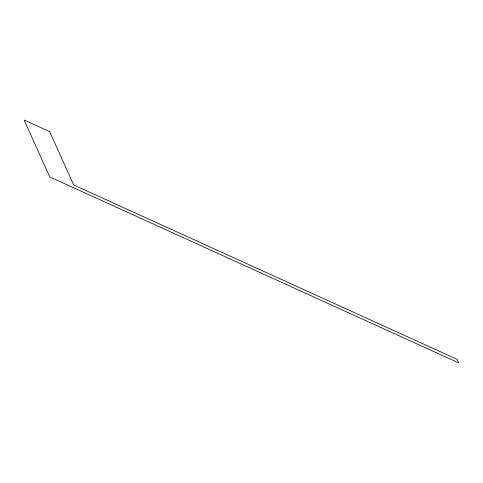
<?xml version="1.0" encoding="UTF-8"?>
<svg xmlns="http://www.w3.org/2000/svg" width="483" height="483" viewBox="0 0 483 483"><rect width="100%" height="100%" fill="white"/><g stroke="black" fill="none" stroke-linecap="round" stroke-linejoin="round"><path stroke-width="0.72" d="M49.719 131.666L24.15 120.038L49.743 176.917L458.85 362.962L457.25 359.406L73.712 184.989L49.719 131.666"/></g></svg>
